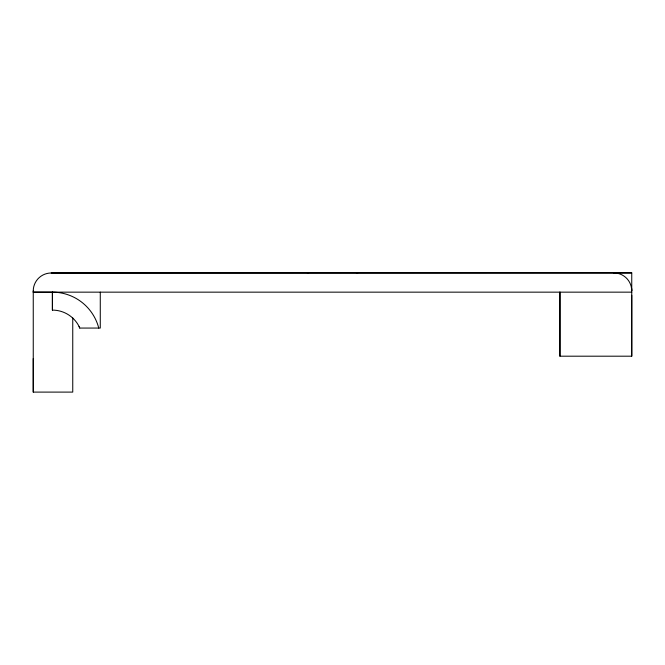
<?xml version="1.0" encoding="UTF-8"?>
<svg xmlns="http://www.w3.org/2000/svg" width="665" height="665" viewBox="0 0 665 665"><rect width="100%" height="100%" fill="white"/><g stroke="black" fill="none" stroke-linecap="round" stroke-linejoin="round"><path stroke-width="1" d="M72.751 317.912L72.751 392.101L33.25 392.101L33.25 290.921A17.955 17.955 0 0 1 51.205 272.999L631.75 272.908L631.75 356.191L559.93 356.191L559.93 292.151L559.93 356.191M100.274 292.151L100.274 328.061L79.734 328.061L79.069 326.44A29.925 29.925 0 0 0 52.402 310.106L52.402 292.159A47.872 47.872 0 0 1 98.644 327.637L98.728 328.061M52.493 292.193L33.25 292.151L33.25 290.921M631.75 272.908L51.205 272.999M33.25 292.151L631.75 292.151M79.069 326.44L79.734 328.061M631.75 295.26L631.75 356.191M52.402 292.159L52.402 310.106M33.25 358.585L33.25 392.101M613.795 272.908A17.955 17.955 0 0 1 631.75 290.863A17.955 17.955 0 0 0 631.401 287.347M308.593 272.999L307.363 272.933L308.593 273.007M357.637 272.999L356.407 273.007L357.637 272.924"/></g></svg>
